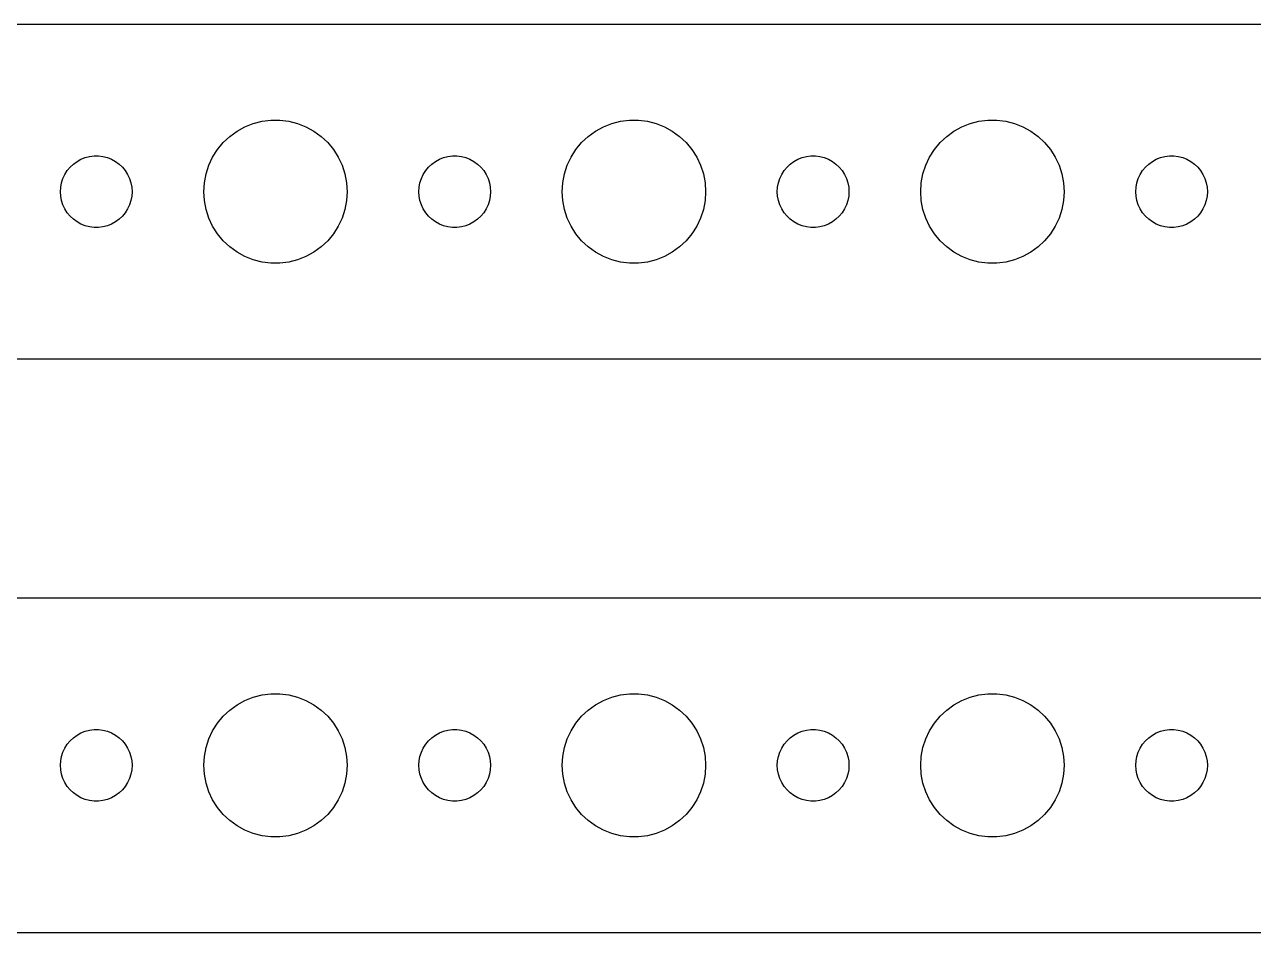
# Model space of a CAD drawing. Header units: metres. Extents: x -210 to 210, y 17 to 55.
# Drawn here: x 102 to 153.4, y 17 to 55 of the extents above; entities that cross this region are included whole.
import ezdxf

# ---------------------------------------------------------------- set-up
doc = ezdxf.new("R2010")
doc.units = ezdxf.units.M

msp = doc.modelspace()

# ---------------------------------------------------------------- linework, layer by layer
for p, q in [((204.814, 54.9901), (-204.814, 54.9901)), ((111.573, 50.8532), (111.938, 50.9469)), ((111.938, 50.9469), (112.312, 50.9941)), ((112.312, 50.9941), (112.688, 50.9941)), ((112.688, 50.9941), (113.062, 50.9469)), ((113.062, 50.9469), (113.427, 50.8532)), ((126.573, 50.8532), (126.938, 50.9469)), ((126.938, 50.9469), (127.312, 50.9941)), ((127.312, 50.9941), (127.688, 50.9941)), ((127.688, 50.9941), (128.062, 50.9469)), ((128.062, 50.9469), (128.427, 50.8532)), ((141.573, 50.8532), (141.938, 50.9469)), ((141.938, 50.9469), (142.312, 50.9941)), ((142.312, 50.9941), (142.688, 50.9941)), ((142.688, 50.9941), (143.062, 50.9469)), ((143.062, 50.9469), (143.427, 50.8532)), ((110.588, 50.3115), (110.893, 50.533)), ((110.893, 50.533), (111.223, 50.7145)), ((111.223, 50.7145), (111.573, 50.8532)), ((113.427, 50.8532), (113.777, 50.7145)), ((113.777, 50.7145), (114.107, 50.533)), ((114.107, 50.533), (114.412, 50.3115)), ((125.588, 50.3115), (125.893, 50.533)), ((125.893, 50.533), (126.223, 50.7145)), ((126.223, 50.7145), (126.573, 50.8532)), ((128.427, 50.8532), (128.777, 50.7145)), ((128.777, 50.7145), (129.107, 50.533)), ((129.107, 50.533), (129.412, 50.3115)), ((140.588, 50.3115), (140.893, 50.533)), ((140.893, 50.533), (141.223, 50.7145)), ((141.223, 50.7145), (141.573, 50.8532)), ((143.427, 50.8532), (143.777, 50.7145)), ((143.777, 50.7145), (144.107, 50.533)), ((144.107, 50.533), (144.412, 50.3115)), ((110.073, 49.7634), (110.313, 50.0536)), ((110.313, 50.0536), (110.588, 50.3115)), ((114.412, 50.3115), (114.687, 50.0536)), ((114.687, 50.0536), (114.927, 49.7634)), ((125.073, 49.7634), (125.313, 50.0536)), ((125.313, 50.0536), (125.588, 50.3115)), ((129.412, 50.3115), (129.687, 50.0536)), ((129.687, 50.0536), (129.927, 49.7634)), ((140.073, 49.7634), (140.313, 50.0536)), ((140.313, 50.0536), (140.588, 50.3115)), ((144.412, 50.3115), (144.687, 50.0536)), ((144.687, 50.0536), (144.927, 49.7634)), ((104.361, 49.3572), (104.536, 49.4266)), ((104.536, 49.4266), (104.719, 49.4734)), ((104.719, 49.4734), (104.906, 49.497)), ((104.906, 49.497), (105.094, 49.497)), ((105.094, 49.497), (105.281, 49.4734)), ((105.281, 49.4734), (105.464, 49.4266)), ((105.464, 49.4266), (105.639, 49.3572)), ((109.711, 49.1044), (109.871, 49.4453)), ((109.871, 49.4453), (110.073, 49.7634)), ((114.927, 49.7634), (115.129, 49.4453)), ((115.129, 49.4453), (115.289, 49.1044)), ((119.361, 49.3572), (119.536, 49.4266)), ((119.536, 49.4266), (119.719, 49.4734)), ((119.719, 49.4734), (119.906, 49.497)), ((119.906, 49.497), (120.094, 49.497)), ((120.094, 49.497), (120.281, 49.4734)), ((120.281, 49.4734), (120.464, 49.4266)), ((120.464, 49.4266), (120.639, 49.3572)), ((124.711, 49.1044), (124.871, 49.4453)), ((124.871, 49.4453), (125.073, 49.7634)), ((129.927, 49.7634), (130.129, 49.4453)), ((130.129, 49.4453), (130.289, 49.1044)), ((134.361, 49.3572), (134.536, 49.4266)), ((134.536, 49.4266), (134.719, 49.4734)), ((134.719, 49.4734), (134.906, 49.497)), ((134.906, 49.497), (135.094, 49.497)), ((135.094, 49.497), (135.281, 49.4734)), ((135.281, 49.4734), (135.464, 49.4266)), ((135.464, 49.4266), (135.639, 49.3572)), ((139.711, 49.1044), (139.871, 49.4453)), ((139.871, 49.4453), (140.073, 49.7634)), ((144.927, 49.7634), (145.129, 49.4453)), ((145.129, 49.4453), (145.289, 49.1044)), ((149.361, 49.3572), (149.536, 49.4266)), ((149.536, 49.4266), (149.719, 49.4734)), ((149.719, 49.4734), (149.906, 49.497)), ((149.906, 49.497), (150.094, 49.497)), ((150.094, 49.497), (150.281, 49.4734)), ((150.281, 49.4734), (150.464, 49.4266)), ((150.464, 49.4266), (150.639, 49.3572)), ((103.686, 48.7226), (103.786, 48.8817)), ((103.786, 48.8817), (103.907, 49.0268)), ((103.907, 49.0268), (104.044, 49.1558)), ((104.044, 49.1558), (104.196, 49.2665)), ((104.196, 49.2665), (104.361, 49.3572)), ((105.639, 49.3572), (105.804, 49.2665)), ((105.804, 49.2665), (105.956, 49.1558)), ((105.956, 49.1558), (106.093, 49.0268)), ((106.093, 49.0268), (106.214, 48.8817)), ((106.214, 48.8817), (106.314, 48.7226)), ((109.594, 48.7461), (109.711, 49.1044)), ((115.289, 49.1044), (115.406, 48.7461)), ((118.686, 48.7226), (118.786, 48.8817)), ((118.786, 48.8817), (118.907, 49.0268)), ((118.907, 49.0268), (119.044, 49.1558)), ((119.044, 49.1558), (119.196, 49.2665)), ((119.196, 49.2665), (119.361, 49.3572)), ((120.639, 49.3572), (120.804, 49.2665)), ((120.804, 49.2665), (120.956, 49.1558)), ((120.956, 49.1558), (121.093, 49.0268)), ((121.093, 49.0268), (121.214, 48.8817)), ((121.214, 48.8817), (121.314, 48.7226)), ((124.594, 48.7461), (124.711, 49.1044)), ((130.289, 49.1044), (130.406, 48.7461)), ((133.686, 48.7226), (133.786, 48.8817)), ((133.786, 48.8817), (133.907, 49.0268)), ((133.907, 49.0268), (134.044, 49.1558)), ((134.044, 49.1558), (134.196, 49.2665)), ((134.196, 49.2665), (134.361, 49.3572)), ((135.639, 49.3572), (135.804, 49.2665)), ((135.804, 49.2665), (135.956, 49.1558)), ((135.956, 49.1558), (136.093, 49.0268)), ((136.093, 49.0268), (136.214, 48.8817)), ((136.214, 48.8817), (136.314, 48.7226)), ((139.594, 48.7461), (139.711, 49.1044)), ((145.289, 49.1044), (145.406, 48.7461)), ((148.686, 48.7226), (148.786, 48.8817)), ((148.786, 48.8817), (148.907, 49.0268)), ((148.907, 49.0268), (149.044, 49.1558)), ((149.044, 49.1558), (149.196, 49.2665)), ((149.196, 49.2665), (149.361, 49.3572)), ((150.639, 49.3572), (150.804, 49.2665)), ((150.804, 49.2665), (150.956, 49.1558)), ((150.956, 49.1558), (151.093, 49.0268)), ((151.093, 49.0268), (151.214, 48.8817)), ((151.214, 48.8817), (151.314, 48.7226)), ((103.512, 48.188), (103.547, 48.373)), ((103.547, 48.373), (103.605, 48.5522)), ((103.605, 48.5522), (103.686, 48.7226)), ((106.314, 48.7226), (106.395, 48.5522)), ((106.395, 48.5522), (106.453, 48.373)), ((106.453, 48.373), (106.488, 48.188)), ((109.5, 48), (109.524, 48.376)), ((109.524, 48.376), (109.594, 48.7461)), ((115.406, 48.7461), (115.476, 48.376)), ((115.476, 48.376), (115.5, 48)), ((118.512, 48.188), (118.547, 48.373)), ((118.547, 48.373), (118.605, 48.5522)), ((118.605, 48.5522), (118.686, 48.7226)), ((121.314, 48.7226), (121.395, 48.5522)), ((121.395, 48.5522), (121.453, 48.373)), ((121.453, 48.373), (121.488, 48.188)), ((124.5, 48), (124.524, 48.376)), ((124.524, 48.376), (124.594, 48.7461)), ((130.406, 48.7461), (130.476, 48.376)), ((130.476, 48.376), (130.5, 48)), ((133.512, 48.188), (133.547, 48.373)), ((133.547, 48.373), (133.605, 48.5522)), ((133.605, 48.5522), (133.686, 48.7226)), ((136.314, 48.7226), (136.395, 48.5522)), ((136.395, 48.5522), (136.453, 48.373)), ((136.453, 48.373), (136.488, 48.188)), ((139.5, 48), (139.524, 48.376)), ((139.524, 48.376), (139.594, 48.7461)), ((145.406, 48.7461), (145.476, 48.376)), ((145.476, 48.376), (145.5, 48)), ((148.512, 48.188), (148.547, 48.373)), ((148.547, 48.373), (148.605, 48.5522)), ((148.605, 48.5522), (148.686, 48.7226)), ((151.314, 48.7226), (151.395, 48.5522)), ((151.395, 48.5522), (151.453, 48.373)), ((151.453, 48.373), (151.488, 48.188)), ((103.5, 48), (103.512, 48.188)), ((103.512, 47.812), (103.5, 48)), ((106.488, 48.188), (106.5, 48)), ((106.5, 48), (106.488, 47.812)), ((109.524, 47.624), (109.5, 48)), ((115.5, 48), (115.476, 47.624)), ((118.5, 48), (118.512, 48.188)), ((118.512, 47.812), (118.5, 48)), ((121.488, 48.188), (121.5, 48)), ((121.5, 48), (121.488, 47.812)), ((124.524, 47.624), (124.5, 48)), ((130.5, 48), (130.476, 47.624)), ((133.5, 48), (133.512, 48.188)), ((133.512, 47.812), (133.5, 48)), ((136.488, 48.188), (136.5, 48)), ((136.5, 48), (136.488, 47.812)), ((139.524, 47.624), (139.5, 48)), ((145.5, 48), (145.476, 47.624)), ((148.5, 48), (148.512, 48.188)), ((148.512, 47.812), (148.5, 48)), ((151.488, 48.188), (151.5, 48)), ((151.5, 48), (151.488, 47.812)), ((103.547, 47.627), (103.512, 47.812)), ((103.605, 47.4478), (103.547, 47.627)), ((103.686, 47.2774), (103.605, 47.4478)), ((106.395, 47.4478), (106.314, 47.2774)), ((106.453, 47.627), (106.395, 47.4478)), ((106.488, 47.812), (106.453, 47.627)), ((109.594, 47.2539), (109.524, 47.624)), ((115.476, 47.624), (115.406, 47.2539)), ((118.547, 47.627), (118.512, 47.812)), ((118.605, 47.4478), (118.547, 47.627)), ((118.686, 47.2774), (118.605, 47.4478)), ((121.395, 47.4478), (121.314, 47.2774)), ((121.453, 47.627), (121.395, 47.4478)), ((121.488, 47.812), (121.453, 47.627)), ((124.594, 47.2539), (124.524, 47.624)), ((130.476, 47.624), (130.406, 47.2539)), ((133.547, 47.627), (133.512, 47.812)), ((133.605, 47.4478), (133.547, 47.627)), ((133.686, 47.2774), (133.605, 47.4478)), ((136.395, 47.4478), (136.314, 47.2774)), ((136.453, 47.627), (136.395, 47.4478)), ((136.488, 47.812), (136.453, 47.627)), ((139.594, 47.2539), (139.524, 47.624)), ((145.476, 47.624), (145.406, 47.2539)), ((148.547, 47.627), (148.512, 47.812)), ((148.605, 47.4478), (148.547, 47.627)), ((148.686, 47.2774), (148.605, 47.4478)), ((151.395, 47.4478), (151.314, 47.2774)), ((151.453, 47.627), (151.395, 47.4478)), ((151.488, 47.812), (151.453, 47.627)), ((103.786, 47.1183), (103.686, 47.2774)), ((103.907, 46.9732), (103.786, 47.1183)), ((104.044, 46.8442), (103.907, 46.9732)), ((104.196, 46.7335), (104.044, 46.8442)), ((105.956, 46.8442), (105.804, 46.7335)), ((106.093, 46.9732), (105.956, 46.8442)), ((106.214, 47.1183), (106.093, 46.9732)), ((106.314, 47.2774), (106.214, 47.1183)), ((109.711, 46.8956), (109.594, 47.2539)), ((109.871, 46.5547), (109.711, 46.8956)), ((115.289, 46.8956), (115.129, 46.5547)), ((115.406, 47.2539), (115.289, 46.8956)), ((118.786, 47.1183), (118.686, 47.2774)), ((118.907, 46.9732), (118.786, 47.1183)), ((119.044, 46.8442), (118.907, 46.9732)), ((119.196, 46.7335), (119.044, 46.8442)), ((120.956, 46.8442), (120.804, 46.7335)), ((121.093, 46.9732), (120.956, 46.8442)), ((121.214, 47.1183), (121.093, 46.9732)), ((121.314, 47.2774), (121.214, 47.1183)), ((124.711, 46.8956), (124.594, 47.2539)), ((124.871, 46.5547), (124.711, 46.8956)), ((130.289, 46.8956), (130.129, 46.5547)), ((130.406, 47.2539), (130.289, 46.8956)), ((133.786, 47.1183), (133.686, 47.2774)), ((133.907, 46.9732), (133.786, 47.1183)), ((134.044, 46.8442), (133.907, 46.9732)), ((134.196, 46.7335), (134.044, 46.8442)), ((135.956, 46.8442), (135.804, 46.7335)), ((136.093, 46.9732), (135.956, 46.8442)), ((136.214, 47.1183), (136.093, 46.9732)), ((136.314, 47.2774), (136.214, 47.1183)), ((139.711, 46.8956), (139.594, 47.2539)), ((139.871, 46.5547), (139.711, 46.8956)), ((145.289, 46.8956), (145.129, 46.5547)), ((145.406, 47.2539), (145.289, 46.8956)), ((148.786, 47.1183), (148.686, 47.2774)), ((148.907, 46.9732), (148.786, 47.1183)), ((149.044, 46.8442), (148.907, 46.9732)), ((149.196, 46.7335), (149.044, 46.8442)), ((150.956, 46.8442), (150.804, 46.7335)), ((151.093, 46.9732), (150.956, 46.8442)), ((151.214, 47.1183), (151.093, 46.9732)), ((151.314, 47.2774), (151.214, 47.1183)), ((104.361, 46.6428), (104.196, 46.7335)), ((104.536, 46.5734), (104.361, 46.6428)), ((104.719, 46.5266), (104.536, 46.5734)), ((104.906, 46.503), (104.719, 46.5266)), ((105.094, 46.503), (104.906, 46.503)), ((105.281, 46.5266), (105.094, 46.503)), ((105.464, 46.5734), (105.281, 46.5266)), ((105.639, 46.6428), (105.464, 46.5734)), ((105.804, 46.7335), (105.639, 46.6428)), ((110.073, 46.2366), (109.871, 46.5547)), ((115.129, 46.5547), (114.927, 46.2366)), ((119.361, 46.6428), (119.196, 46.7335)), ((119.536, 46.5734), (119.361, 46.6428)), ((119.719, 46.5266), (119.536, 46.5734)), ((119.906, 46.503), (119.719, 46.5266)), ((120.094, 46.503), (119.906, 46.503)), ((120.281, 46.5266), (120.094, 46.503)), ((120.464, 46.5734), (120.281, 46.5266)), ((120.639, 46.6428), (120.464, 46.5734)), ((120.804, 46.7335), (120.639, 46.6428)), ((125.073, 46.2366), (124.871, 46.5547)), ((130.129, 46.5547), (129.927, 46.2366)), ((134.361, 46.6428), (134.196, 46.7335)), ((134.536, 46.5734), (134.361, 46.6428)), ((134.719, 46.5266), (134.536, 46.5734)), ((134.906, 46.503), (134.719, 46.5266)), ((135.094, 46.503), (134.906, 46.503)), ((135.281, 46.5266), (135.094, 46.503)), ((135.464, 46.5734), (135.281, 46.5266)), ((135.639, 46.6428), (135.464, 46.5734)), ((135.804, 46.7335), (135.639, 46.6428)), ((140.073, 46.2366), (139.871, 46.5547)), ((145.129, 46.5547), (144.927, 46.2366)), ((149.361, 46.6428), (149.196, 46.7335)), ((149.536, 46.5734), (149.361, 46.6428)), ((149.719, 46.5266), (149.536, 46.5734)), ((149.906, 46.503), (149.719, 46.5266)), ((150.094, 46.503), (149.906, 46.503)), ((150.281, 46.5266), (150.094, 46.503)), ((150.464, 46.5734), (150.281, 46.5266)), ((150.639, 46.6428), (150.464, 46.5734)), ((150.804, 46.7335), (150.639, 46.6428)), ((110.313, 45.9464), (110.073, 46.2366)), ((110.588, 45.6885), (110.313, 45.9464)), ((114.687, 45.9464), (114.412, 45.6885)), ((114.927, 46.2366), (114.687, 45.9464)), ((125.313, 45.9464), (125.073, 46.2366)), ((125.588, 45.6885), (125.313, 45.9464)), ((129.687, 45.9464), (129.412, 45.6885)), ((129.927, 46.2366), (129.687, 45.9464)), ((140.313, 45.9464), (140.073, 46.2366)), ((140.588, 45.6885), (140.313, 45.9464)), ((144.687, 45.9464), (144.412, 45.6885)), ((144.927, 46.2366), (144.687, 45.9464)), ((110.893, 45.467), (110.588, 45.6885)), ((111.223, 45.2855), (110.893, 45.467)), ((111.573, 45.1468), (111.223, 45.2855)), ((113.777, 45.2855), (113.427, 45.1468)), ((114.107, 45.467), (113.777, 45.2855)), ((114.412, 45.6885), (114.107, 45.467)), ((125.893, 45.467), (125.588, 45.6885)), ((126.223, 45.2855), (125.893, 45.467)), ((126.573, 45.1468), (126.223, 45.2855)), ((128.777, 45.2855), (128.427, 45.1468)), ((129.107, 45.467), (128.777, 45.2855)), ((129.412, 45.6885), (129.107, 45.467)), ((140.893, 45.467), (140.588, 45.6885)), ((141.223, 45.2855), (140.893, 45.467)), ((141.573, 45.1468), (141.223, 45.2855)), ((143.777, 45.2855), (143.427, 45.1468)), ((144.107, 45.467), (143.777, 45.2855)), ((144.412, 45.6885), (144.107, 45.467)), ((111.938, 45.0531), (111.573, 45.1468)), ((112.312, 45.0059), (111.938, 45.0531)), ((112.688, 45.0059), (112.312, 45.0059)), ((113.062, 45.0531), (112.688, 45.0059)), ((113.427, 45.1468), (113.062, 45.0531)), ((126.938, 45.0531), (126.573, 45.1468)), ((127.312, 45.0059), (126.938, 45.0531)), ((127.688, 45.0059), (127.312, 45.0059)), ((128.062, 45.0531), (127.688, 45.0059)), ((128.427, 45.1468), (128.062, 45.0531)), ((141.938, 45.0531), (141.573, 45.1468)), ((142.312, 45.0059), (141.938, 45.0531)), ((142.688, 45.0059), (142.312, 45.0059)), ((143.062, 45.0531), (142.688, 45.0059)), ((143.427, 45.1468), (143.062, 45.0531)), ((-204.814, 41.0099), (204.814, 41.0099)), ((204.814, 30.9901), (-204.814, 30.9901)), ((111.223, 26.7145), (111.573, 26.8532)), ((111.573, 26.8532), (111.938, 26.9469)), ((111.938, 26.9469), (112.312, 26.9941)), ((112.312, 26.9941), (112.688, 26.9941)), ((112.688, 26.9941), (113.062, 26.9469)), ((113.062, 26.9469), (113.427, 26.8532)), ((113.427, 26.8532), (113.777, 26.7145)), ((126.223, 26.7145), (126.573, 26.8532)), ((126.573, 26.8532), (126.938, 26.9469)), ((126.938, 26.9469), (127.312, 26.9941)), ((127.312, 26.9941), (127.688, 26.9941)), ((127.688, 26.9941), (128.062, 26.9469)), ((128.062, 26.9469), (128.427, 26.8532)), ((128.427, 26.8532), (128.777, 26.7145)), ((141.223, 26.7145), (141.573, 26.8532)), ((141.573, 26.8532), (141.938, 26.9469)), ((141.938, 26.9469), (142.312, 26.9941)), ((142.312, 26.9941), (142.688, 26.9941)), ((142.688, 26.9941), (143.062, 26.9469)), ((143.062, 26.9469), (143.427, 26.8532)), ((143.427, 26.8532), (143.777, 26.7145)), ((110.313, 26.0536), (110.588, 26.3115)), ((110.588, 26.3115), (110.893, 26.533)), ((110.893, 26.533), (111.223, 26.7145)), ((113.777, 26.7145), (114.107, 26.533)), ((114.107, 26.533), (114.412, 26.3115)), ((114.412, 26.3115), (114.687, 26.0536)), ((125.313, 26.0536), (125.588, 26.3115)), ((125.588, 26.3115), (125.893, 26.533)), ((125.893, 26.533), (126.223, 26.7145)), ((128.777, 26.7145), (129.107, 26.533)), ((129.107, 26.533), (129.412, 26.3115)), ((129.412, 26.3115), (129.687, 26.0536)), ((140.313, 26.0536), (140.588, 26.3115)), ((140.588, 26.3115), (140.893, 26.533)), ((140.893, 26.533), (141.223, 26.7145)), ((143.777, 26.7145), (144.107, 26.533)), ((144.107, 26.533), (144.412, 26.3115)), ((144.412, 26.3115), (144.687, 26.0536)), ((109.871, 25.4453), (110.073, 25.7634)), ((110.073, 25.7634), (110.313, 26.0536)), ((114.687, 26.0536), (114.927, 25.7634)), ((114.927, 25.7634), (115.129, 25.4453)), ((124.871, 25.4453), (125.073, 25.7634)), ((125.073, 25.7634), (125.313, 26.0536)), ((129.687, 26.0536), (129.927, 25.7634)), ((129.927, 25.7634), (130.129, 25.4453)), ((139.871, 25.4453), (140.073, 25.7634)), ((140.073, 25.7634), (140.313, 26.0536)), ((144.687, 26.0536), (144.927, 25.7634)), ((144.927, 25.7634), (145.129, 25.4453)), ((104.044, 25.1558), (104.196, 25.2665)), ((104.196, 25.2665), (104.361, 25.3572)), ((104.361, 25.3572), (104.536, 25.4266)), ((104.536, 25.4266), (104.719, 25.4734)), ((104.719, 25.4734), (104.906, 25.497)), ((104.906, 25.497), (105.094, 25.497)), ((105.094, 25.497), (105.281, 25.4734)), ((105.281, 25.4734), (105.464, 25.4266)), ((105.464, 25.4266), (105.639, 25.3572)), ((105.639, 25.3572), (105.804, 25.2665)), ((105.804, 25.2665), (105.956, 25.1558)), ((109.711, 25.1044), (109.871, 25.4453)), ((115.129, 25.4453), (115.289, 25.1044)), ((119.044, 25.1558), (119.196, 25.2665)), ((119.196, 25.2665), (119.361, 25.3572)), ((119.361, 25.3572), (119.536, 25.4266)), ((119.536, 25.4266), (119.719, 25.4734)), ((119.719, 25.4734), (119.906, 25.497)), ((119.906, 25.497), (120.094, 25.497)), ((120.094, 25.497), (120.281, 25.4734)), ((120.281, 25.4734), (120.464, 25.4266)), ((120.464, 25.4266), (120.639, 25.3572)), ((120.639, 25.3572), (120.804, 25.2665)), ((120.804, 25.2665), (120.956, 25.1558)), ((124.711, 25.1044), (124.871, 25.4453)), ((130.129, 25.4453), (130.289, 25.1044)), ((134.044, 25.1558), (134.196, 25.2665)), ((134.196, 25.2665), (134.361, 25.3572)), ((134.361, 25.3572), (134.536, 25.4266)), ((134.536, 25.4266), (134.719, 25.4734)), ((134.719, 25.4734), (134.906, 25.497)), ((134.906, 25.497), (135.094, 25.497)), ((135.094, 25.497), (135.281, 25.4734)), ((135.281, 25.4734), (135.464, 25.4266)), ((135.464, 25.4266), (135.639, 25.3572)), ((135.639, 25.3572), (135.804, 25.2665)), ((135.804, 25.2665), (135.956, 25.1558)), ((139.711, 25.1044), (139.871, 25.4453)), ((145.129, 25.4453), (145.289, 25.1044)), ((149.044, 25.1558), (149.196, 25.2665)), ((149.196, 25.2665), (149.361, 25.3572)), ((149.361, 25.3572), (149.536, 25.4266)), ((149.536, 25.4266), (149.719, 25.4734)), ((149.719, 25.4734), (149.906, 25.497)), ((149.906, 25.497), (150.094, 25.497)), ((150.094, 25.497), (150.281, 25.4734)), ((150.281, 25.4734), (150.464, 25.4266)), ((150.464, 25.4266), (150.639, 25.3572)), ((150.639, 25.3572), (150.804, 25.2665)), ((150.804, 25.2665), (150.956, 25.1558)), ((103.605, 24.5522), (103.686, 24.7226)), ((103.686, 24.7226), (103.786, 24.8817)), ((103.786, 24.8817), (103.907, 25.0268)), ((103.907, 25.0268), (104.044, 25.1558)), ((105.956, 25.1558), (106.093, 25.0268)), ((106.093, 25.0268), (106.214, 24.8817)), ((106.214, 24.8817), (106.314, 24.7226)), ((106.314, 24.7226), (106.395, 24.5522)), ((109.524, 24.376), (109.594, 24.7461)), ((109.594, 24.7461), (109.711, 25.1044)), ((115.289, 25.1044), (115.406, 24.7461)), ((115.406, 24.7461), (115.476, 24.376)), ((118.605, 24.5522), (118.686, 24.7226)), ((118.686, 24.7226), (118.786, 24.8817)), ((118.786, 24.8817), (118.907, 25.0268)), ((118.907, 25.0268), (119.044, 25.1558)), ((120.956, 25.1558), (121.093, 25.0268)), ((121.093, 25.0268), (121.214, 24.8817)), ((121.214, 24.8817), (121.314, 24.7226)), ((121.314, 24.7226), (121.395, 24.5522)), ((124.524, 24.376), (124.594, 24.7461)), ((124.594, 24.7461), (124.711, 25.1044)), ((130.289, 25.1044), (130.406, 24.7461)), ((130.406, 24.7461), (130.476, 24.376)), ((133.605, 24.5522), (133.686, 24.7226)), ((133.686, 24.7226), (133.786, 24.8817)), ((133.786, 24.8817), (133.907, 25.0268)), ((133.907, 25.0268), (134.044, 25.1558)), ((135.956, 25.1558), (136.093, 25.0268)), ((136.093, 25.0268), (136.214, 24.8817)), ((136.214, 24.8817), (136.314, 24.7226)), ((136.314, 24.7226), (136.395, 24.5522)), ((139.524, 24.376), (139.594, 24.7461)), ((139.594, 24.7461), (139.711, 25.1044)), ((145.289, 25.1044), (145.406, 24.7461)), ((145.406, 24.7461), (145.476, 24.376)), ((148.605, 24.5522), (148.686, 24.7226)), ((148.686, 24.7226), (148.786, 24.8817)), ((148.786, 24.8817), (148.907, 25.0268)), ((148.907, 25.0268), (149.044, 25.1558)), ((150.956, 25.1558), (151.093, 25.0268)), ((151.093, 25.0268), (151.214, 24.8817)), ((151.214, 24.8817), (151.314, 24.7226)), ((151.314, 24.7226), (151.395, 24.5522)), ((103.5, 24), (103.512, 24.188)), ((103.512, 24.188), (103.547, 24.373)), ((103.547, 24.373), (103.605, 24.5522)), ((106.395, 24.5522), (106.453, 24.373)), ((106.453, 24.373), (106.488, 24.188)), ((106.488, 24.188), (106.5, 24)), ((109.5, 24), (109.524, 24.376)), ((115.476, 24.376), (115.5, 24)), ((118.5, 24), (118.512, 24.188)), ((118.512, 24.188), (118.547, 24.373)), ((118.547, 24.373), (118.605, 24.5522)), ((121.395, 24.5522), (121.453, 24.373)), ((121.453, 24.373), (121.488, 24.188)), ((121.488, 24.188), (121.5, 24)), ((124.5, 24), (124.524, 24.376)), ((130.476, 24.376), (130.5, 24)), ((133.5, 24), (133.512, 24.188)), ((133.512, 24.188), (133.547, 24.373)), ((133.547, 24.373), (133.605, 24.5522)), ((136.395, 24.5522), (136.453, 24.373)), ((136.453, 24.373), (136.488, 24.188)), ((136.488, 24.188), (136.5, 24)), ((139.5, 24), (139.524, 24.376)), ((145.476, 24.376), (145.5, 24)), ((148.5, 24), (148.512, 24.188)), ((148.512, 24.188), (148.547, 24.373)), ((148.547, 24.373), (148.605, 24.5522)), ((151.395, 24.5522), (151.453, 24.373)), ((151.453, 24.373), (151.488, 24.188)), ((151.488, 24.188), (151.5, 24)), ((103.512, 23.812), (103.5, 24)), ((103.547, 23.627), (103.512, 23.812)), ((106.488, 23.812), (106.453, 23.627)), ((106.5, 24), (106.488, 23.812)), ((109.524, 23.624), (109.5, 24)), ((115.5, 24), (115.476, 23.624)), ((118.512, 23.812), (118.5, 24)), ((118.547, 23.627), (118.512, 23.812)), ((121.488, 23.812), (121.453, 23.627)), ((121.5, 24), (121.488, 23.812)), ((124.524, 23.624), (124.5, 24)), ((130.5, 24), (130.476, 23.624)), ((133.512, 23.812), (133.5, 24)), ((133.547, 23.627), (133.512, 23.812)), ((136.488, 23.812), (136.453, 23.627)), ((136.5, 24), (136.488, 23.812)), ((139.524, 23.624), (139.5, 24)), ((145.5, 24), (145.476, 23.624)), ((148.512, 23.812), (148.5, 24)), ((148.547, 23.627), (148.512, 23.812)), ((151.488, 23.812), (151.453, 23.627)), ((151.5, 24), (151.488, 23.812)), ((103.605, 23.4478), (103.547, 23.627)), ((103.686, 23.2774), (103.605, 23.4478)), ((103.786, 23.1183), (103.686, 23.2774)), ((106.314, 23.2774), (106.214, 23.1183)), ((106.395, 23.4478), (106.314, 23.2774)), ((106.453, 23.627), (106.395, 23.4478)), ((109.594, 23.2539), (109.524, 23.624)), ((109.711, 22.8956), (109.594, 23.2539)), ((115.406, 23.2539), (115.289, 22.8956)), ((115.476, 23.624), (115.406, 23.2539)), ((118.605, 23.4478), (118.547, 23.627)), ((118.686, 23.2774), (118.605, 23.4478)), ((118.786, 23.1183), (118.686, 23.2774)), ((121.314, 23.2774), (121.214, 23.1183)), ((121.395, 23.4478), (121.314, 23.2774)), ((121.453, 23.627), (121.395, 23.4478)), ((124.594, 23.2539), (124.524, 23.624)), ((124.711, 22.8956), (124.594, 23.2539)), ((130.406, 23.2539), (130.289, 22.8956)), ((130.476, 23.624), (130.406, 23.2539)), ((133.605, 23.4478), (133.547, 23.627)), ((133.686, 23.2774), (133.605, 23.4478)), ((133.786, 23.1183), (133.686, 23.2774)), ((136.314, 23.2774), (136.214, 23.1183)), ((136.395, 23.4478), (136.314, 23.2774)), ((136.453, 23.627), (136.395, 23.4478)), ((139.594, 23.2539), (139.524, 23.624)), ((139.711, 22.8956), (139.594, 23.2539)), ((145.406, 23.2539), (145.289, 22.8956)), ((145.476, 23.624), (145.406, 23.2539)), ((148.605, 23.4478), (148.547, 23.627)), ((148.686, 23.2774), (148.605, 23.4478)), ((148.786, 23.1183), (148.686, 23.2774)), ((151.314, 23.2774), (151.214, 23.1183)), ((151.395, 23.4478), (151.314, 23.2774)), ((151.453, 23.627), (151.395, 23.4478)), ((103.907, 22.9732), (103.786, 23.1183)), ((104.044, 22.8442), (103.907, 22.9732)), ((104.196, 22.7335), (104.044, 22.8442)), ((104.361, 22.6428), (104.196, 22.7335)), ((104.536, 22.5734), (104.361, 22.6428)), ((105.639, 22.6428), (105.464, 22.5734)), ((105.804, 22.7335), (105.639, 22.6428)), ((105.956, 22.8442), (105.804, 22.7335)), ((106.093, 22.9732), (105.956, 22.8442)), ((106.214, 23.1183), (106.093, 22.9732)), ((109.871, 22.5547), (109.711, 22.8956)), ((115.289, 22.8956), (115.129, 22.5547)), ((118.907, 22.9732), (118.786, 23.1183)), ((119.044, 22.8442), (118.907, 22.9732)), ((119.196, 22.7335), (119.044, 22.8442)), ((119.361, 22.6428), (119.196, 22.7335)), ((119.536, 22.5734), (119.361, 22.6428)), ((120.639, 22.6428), (120.464, 22.5734)), ((120.804, 22.7335), (120.639, 22.6428)), ((120.956, 22.8442), (120.804, 22.7335)), ((121.093, 22.9732), (120.956, 22.8442)), ((121.214, 23.1183), (121.093, 22.9732)), ((124.871, 22.5547), (124.711, 22.8956)), ((130.289, 22.8956), (130.129, 22.5547)), ((133.907, 22.9732), (133.786, 23.1183)), ((134.044, 22.8442), (133.907, 22.9732)), ((134.196, 22.7335), (134.044, 22.8442)), ((134.361, 22.6428), (134.196, 22.7335)), ((134.536, 22.5734), (134.361, 22.6428)), ((135.639, 22.6428), (135.464, 22.5734)), ((135.804, 22.7335), (135.639, 22.6428)), ((135.956, 22.8442), (135.804, 22.7335)), ((136.093, 22.9732), (135.956, 22.8442)), ((136.214, 23.1183), (136.093, 22.9732)), ((139.871, 22.5547), (139.711, 22.8956)), ((145.289, 22.8956), (145.129, 22.5547)), ((148.907, 22.9732), (148.786, 23.1183)), ((149.044, 22.8442), (148.907, 22.9732)), ((149.196, 22.7335), (149.044, 22.8442)), ((149.361, 22.6428), (149.196, 22.7335)), ((149.536, 22.5734), (149.361, 22.6428)), ((150.639, 22.6428), (150.464, 22.5734)), ((150.804, 22.7335), (150.639, 22.6428)), ((150.956, 22.8442), (150.804, 22.7335)), ((151.093, 22.9732), (150.956, 22.8442)), ((151.214, 23.1183), (151.093, 22.9732)), ((104.719, 22.5266), (104.536, 22.5734)), ((104.906, 22.503), (104.719, 22.5266)), ((105.094, 22.503), (104.906, 22.503)), ((105.281, 22.5266), (105.094, 22.503)), ((105.464, 22.5734), (105.281, 22.5266)), ((110.073, 22.2366), (109.871, 22.5547)), ((110.313, 21.9464), (110.073, 22.2366)), ((114.927, 22.2366), (114.687, 21.9464)), ((115.129, 22.5547), (114.927, 22.2366)), ((119.719, 22.5266), (119.536, 22.5734)), ((119.906, 22.503), (119.719, 22.5266)), ((120.094, 22.503), (119.906, 22.503)), ((120.281, 22.5266), (120.094, 22.503)), ((120.464, 22.5734), (120.281, 22.5266)), ((125.073, 22.2366), (124.871, 22.5547)), ((125.313, 21.9464), (125.073, 22.2366)), ((129.927, 22.2366), (129.687, 21.9464)), ((130.129, 22.5547), (129.927, 22.2366)), ((134.719, 22.5266), (134.536, 22.5734)), ((134.906, 22.503), (134.719, 22.5266)), ((135.094, 22.503), (134.906, 22.503)), ((135.281, 22.5266), (135.094, 22.503)), ((135.464, 22.5734), (135.281, 22.5266)), ((140.073, 22.2366), (139.871, 22.5547)), ((140.313, 21.9464), (140.073, 22.2366)), ((144.927, 22.2366), (144.687, 21.9464)), ((145.129, 22.5547), (144.927, 22.2366)), ((149.719, 22.5266), (149.536, 22.5734)), ((149.906, 22.503), (149.719, 22.5266)), ((150.094, 22.503), (149.906, 22.503)), ((150.281, 22.5266), (150.094, 22.503)), ((150.464, 22.5734), (150.281, 22.5266)), ((110.588, 21.6885), (110.313, 21.9464)), ((110.893, 21.467), (110.588, 21.6885)), ((114.412, 21.6885), (114.107, 21.467)), ((114.687, 21.9464), (114.412, 21.6885)), ((125.588, 21.6885), (125.313, 21.9464)), ((125.893, 21.467), (125.588, 21.6885)), ((129.412, 21.6885), (129.107, 21.467)), ((129.687, 21.9464), (129.412, 21.6885)), ((140.588, 21.6885), (140.313, 21.9464)), ((140.893, 21.467), (140.588, 21.6885)), ((144.412, 21.6885), (144.107, 21.467)), ((144.687, 21.9464), (144.412, 21.6885)), ((111.223, 21.2855), (110.893, 21.467)), ((111.573, 21.1468), (111.223, 21.2855)), ((111.938, 21.0531), (111.573, 21.1468)), ((113.427, 21.1468), (113.062, 21.0531)), ((113.777, 21.2855), (113.427, 21.1468)), ((114.107, 21.467), (113.777, 21.2855)), ((126.223, 21.2855), (125.893, 21.467)), ((126.573, 21.1468), (126.223, 21.2855)), ((126.938, 21.0531), (126.573, 21.1468)), ((128.427, 21.1468), (128.062, 21.0531)), ((128.777, 21.2855), (128.427, 21.1468)), ((129.107, 21.467), (128.777, 21.2855)), ((141.223, 21.2855), (140.893, 21.467)), ((141.573, 21.1468), (141.223, 21.2855)), ((141.938, 21.0531), (141.573, 21.1468)), ((143.427, 21.1468), (143.062, 21.0531)), ((143.777, 21.2855), (143.427, 21.1468)), ((144.107, 21.467), (143.777, 21.2855)), ((112.312, 21.0059), (111.938, 21.0531)), ((112.688, 21.0059), (112.312, 21.0059)), ((113.062, 21.0531), (112.688, 21.0059)), ((127.312, 21.0059), (126.938, 21.0531)), ((127.688, 21.0059), (127.312, 21.0059)), ((128.062, 21.0531), (127.688, 21.0059)), ((142.312, 21.0059), (141.938, 21.0531)), ((142.688, 21.0059), (142.312, 21.0059)), ((143.062, 21.0531), (142.688, 21.0059)), ((-204.814, 17.0099), (204.814, 17.0099))]:
    msp.add_line(p, q)

doc.saveas('drawing.dxf')
